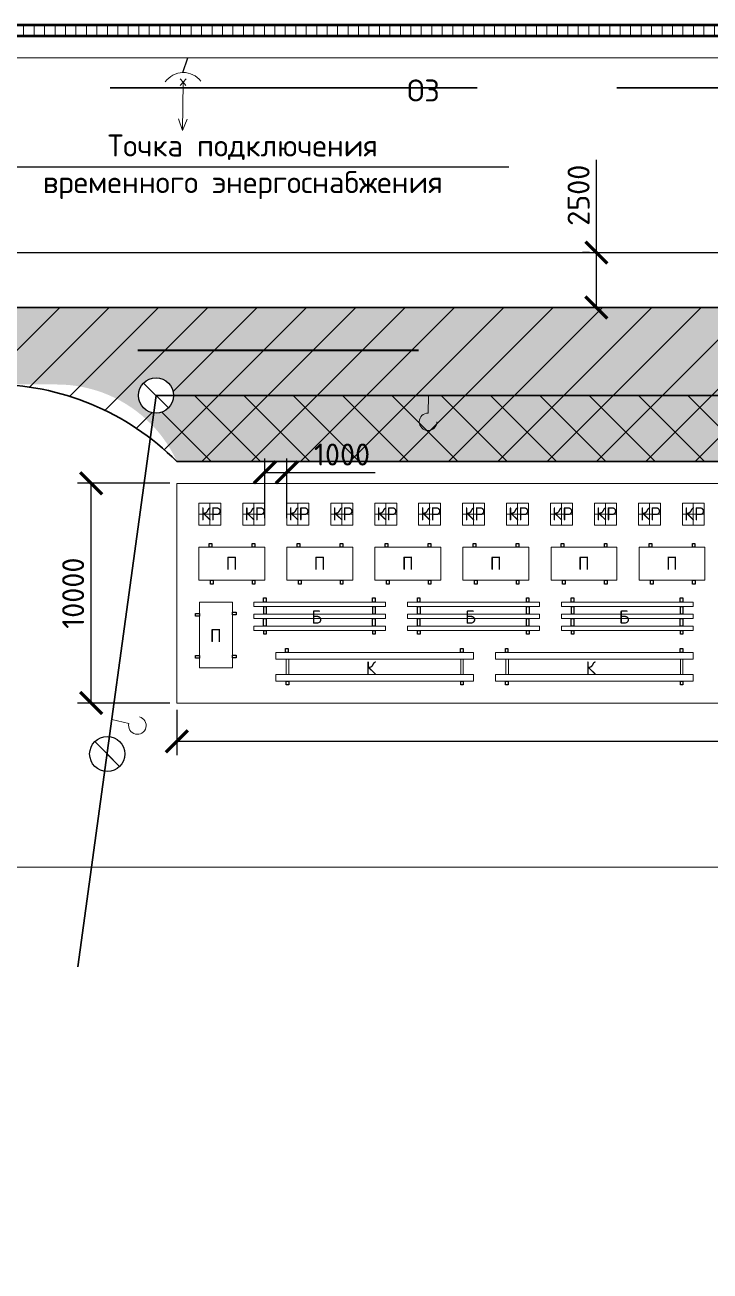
# Model space of a CAD drawing. Header units: millimetres. Extents: x -782 to 10910, y 3841 to 13237.
# Drawn here: x 5979.1 to 6041.4, y 7616 to 7729.4 of the extents above; entities that cross this region are included whole.
import ezdxf

# ---------------------------------------------------------------- set-up
doc = ezdxf.new("R2010")
doc.units = ezdxf.units.MM
doc.linetypes.add('DASHEDX2', pattern=[38.1, 25.4, -12.7])
doc.linetypes.add('штриховая2', pattern=[9.525, 6.35, -3.175])
doc.layers.add('!ОНенес!', color=6, linetype='Continuous', lineweight=40)
doc.layers.add('красный', color=1, linetype='Continuous', lineweight=30)
doc.layers.add('1', color=7, linetype='Continuous')
doc.styles.add('2.5', font='isocpeur.ttf', dxfattribs={"height": 2})
doc.styles.add('Isocpeur', font='isocpeur.ttf')
doc.dimstyles.new('М500 стройгенп', dxfattribs={"dimtxt": 2, "dimasz": 2, "dimexe": 1.25, "dimexo": 0.625, "dimtad": 1, "dimlfac": 500, "dimtxsty": '2.5', "dimblk": 'ARCHTICK', "dimcen": 2.5, "dimadec": 0, "dimazin": 0, "dimtfac": 1, "dimtmove": 0, "dimatfit": 3, "dimfxl": 1, "dimarcsym": 0})
pattern_1 = [(50, (6572.8187, 3022.8787), (4.5546167, -0.398477), [0.47625, -5.23875]), (355, (6572.8187, 3022.8787), (-0.8810855, 4.776421), [0.381, -4.1910146]), (100.45144, (6573.1982, 3022.8455), (3.673531, 4.377944), [0.40475, -4.452256]), (46.1842, (6572.8187, 3024.1487), (6.776976, -1.051058), [0.714375, -7.858125]), (96.63556, (6573.3834, 3024.061), (5.935103, 6.185653), [0.607126, -6.67839]), (351.18415, (6572.819, 3024.149), (5.935103, 6.185653), [0.571499, -6.286493]), (21, (6573.4537, 3023.831), (3.7903598, -2.55663), [0.47625, -5.23875]), (326, (6573.4537, 3023.831), (1.5450507, 4.604699), [0.381, -4.191]), (71.45144, (6573.7696, 3023.618), (5.3354105, 2.0480692), [0.40475, -4.4522484]), (37.5, (6572.8187, 3022.8787), (0.0772151, 2.11387597), [0, -4.1402, 0, -4.2545, 0, -4.206875]), (7.5, (6572.8187, 3022.8787), (1.6704916, 2.5045144), [0, -2.4257, 0, -4.04495, 0, -1.603375]), (327.5, (6571.4026, 3022.8787), (3.3897649, -0.1432186), [0, -1.5875, 0, -4.953, 0, -6.57225]), (317.5, (6570.7676, 3022.8787), (3.7032295, 0.6356623), [0, -2.06375, 0, -3.2893, 0, -4.66725])]

# ---------------------------------------------------------------- blocks, each defined once
blk = doc.blocks.new('_ArchTick')
at = {"color": 0, "linetype": 'ByBlock', "const_width": 0.15}
blk.add_lwpolyline([(-0.5, -0.5), (0.5, 0.5)], dxfattribs=at)
blk = doc.blocks.new('*D431')
at = {"color": 0, "lineweight": -2, "transparency": 16777216}
for p, q in [((6000.88, 7684.51), (6000.88, 7689.94)), ((6002.88, 7684.51), (6002.88, 7689.94)), ((6000.88, 7688.69), (6002.88, 7688.69)), ((6002.88, 7688.69), (6010.93, 7688.69))]:
    blk.add_line(p, q, dxfattribs=at)
at = {"layer": 'Defpoints', "color": 0, "lineweight": 30, "transparency": 16777216}
for p in [(6002.88, 7688.69), (6000.88, 7683.89), (6002.88, 7683.89)]:
    blk.add_point(p, dxfattribs=at)
at = {"color": 0, "lineweight": -2, "transparency": 16777216, "xscale": 2, "yscale": 2, "zscale": 2, "rotation": 180}
blk.add_blockref('_ArchTick', (6000.88, 7688.69), dxfattribs=at)
at = {"color": 0, "lineweight": -2, "transparency": 16777216, "xscale": 2, "yscale": 2, "zscale": 2}
blk.add_blockref('_ArchTick', (6002.88, 7688.69), dxfattribs=at)
at = {"color": 0, "lineweight": 20, "transparency": 16777216, "insert": (6007.91, 7690.31), "char_height": 2, "attachment_point": 5, "style": '2.5'}
blk.add_mtext('1000', dxfattribs=at)
blk = doc.blocks.new('*D435')
at = {"color": 0, "lineweight": -2, "transparency": 16777216}
for p, q in [((5992.25, 7687.69), (5983.82, 7687.69)), ((5985.07, 7667.69), (5985.07, 7687.69)), ((5992.25, 7667.69), (5983.82, 7667.69))]:
    blk.add_line(p, q, dxfattribs=at)
at = {"layer": 'Defpoints', "color": 0, "lineweight": 30, "transparency": 16777216}
for p in [(5985.07, 7687.69), (5992.87, 7687.69), (5992.87, 7667.69)]:
    blk.add_point(p, dxfattribs=at)
at = {"color": 0, "lineweight": -2, "transparency": 16777216, "xscale": 2, "yscale": 2, "zscale": 2}
for p, rotation in [((5985.07, 7687.69), 90), ((5985.07, 7667.69), 270)]:
    blk.add_blockref('_ArchTick', p, dxfattribs=dict(at, rotation=rotation))
at = {"color": 0, "lineweight": 20, "transparency": 16777216, "insert": (5983.44, 7677.69), "char_height": 2, "attachment_point": 5, "rotation": 90, "style": '2.5'}
blk.add_mtext('10000', dxfattribs=at)
blk = doc.blocks.new('*D436')
at = {"color": 0, "lineweight": -2, "transparency": 16777216}
for p, q in [((5992.87, 7667.06), (5992.87, 7662.96)), ((6174.87, 7667.06), (6174.87, 7662.96)), ((5992.87, 7664.21), (6174.87, 7664.21))]:
    blk.add_line(p, q, dxfattribs=at)
at = {"layer": 'Defpoints', "color": 0, "lineweight": 30, "transparency": 16777216}
for p in [(5992.87, 7667.69), (6174.87, 7667.69), (6174.87, 7664.21)]:
    blk.add_point(p, dxfattribs=at)
at = {"color": 0, "lineweight": -2, "transparency": 16777216, "xscale": 2, "yscale": 2, "zscale": 2, "rotation": 180}
blk.add_blockref('_ArchTick', (5992.87, 7664.21), dxfattribs=at)
at = {"color": 0, "lineweight": -2, "transparency": 16777216, "xscale": 2, "yscale": 2, "zscale": 2}
blk.add_blockref('_ArchTick', (6174.87, 7664.21), dxfattribs=at)
at = {"color": 0, "lineweight": 20, "transparency": 16777216, "insert": (6083.87, 7665.83), "char_height": 2, "attachment_point": 5, "style": '2.5'}
blk.add_mtext('91000', dxfattribs=at)
blk = doc.blocks.new('*D444')
at = {"color": 0, "lineweight": -2, "transparency": 16777216}
for p, q in [((6031.06, 7708.69), (6031.06, 7717.14)), ((6030.44, 7708.69), (6029.81, 7708.69)), ((6031.06, 7703.69), (6031.06, 7708.69)), ((6030.44, 7703.69), (6029.81, 7703.69))]:
    blk.add_line(p, q, dxfattribs=at)
at = {"layer": 'Defpoints', "color": 0, "lineweight": 30, "transparency": 16777216}
for p in [(6031.06, 7708.69), (6031.06, 7708.69), (6031.06, 7703.69)]:
    blk.add_point(p, dxfattribs=at)
at = {"color": 0, "lineweight": -2, "transparency": 16777216, "xscale": 2, "yscale": 2, "zscale": 2}
for p, rotation in [((6031.06, 7708.69), 90), ((6031.06, 7703.69), 270)]:
    blk.add_blockref('_ArchTick', p, dxfattribs=dict(at, rotation=rotation))
at = {"color": 0, "lineweight": 25, "transparency": 16777216, "insert": (6029.44, 7713.91), "char_height": 2, "attachment_point": 5, "rotation": 90, "style": '2.5'}
blk.add_mtext('2500', dxfattribs=at)

msp = doc.modelspace()

# ---------------------------------------------------------------- hatches: boundary and pattern name
at = {"layer": '!ОНенес!', "lineweight": 40}
h = msp.add_hatch(color=7, dxfattribs=at)
h.paths.add_polyline_path([(6009.145352, 7701.259917), (6009.145352, 7699.820036), (6014.874823, 7699.820036)])
h.paths.add_polyline_path([(6009.145352, 7699.820036), (6009.145352, 7698.380156), (6014.874823, 7699.820036)])
at = {"lineweight": 20}
h = msp.add_hatch(dxfattribs=at)
h.set_pattern_fill('ANSI31', color=256, scale=0.3, angle=45)
h.set_pattern_definition([(90, (3748.1777, 4396.6759), (-0.9525, 2e-16), [])])
h.paths.add_polyline_path([(6259.465221, 7729.414934), (6258.465221, 7729.414934), (5927.872584, 7729.414934), (5928.872584, 7728.414934), (6258.465221, 7728.414934)])
h.paths.add_polyline_path([(6258.465221, 7456.471981), (5928.872584, 7456.471981), (5927.872584, 7455.471981), (6259.465221, 7455.471981)])
at = {"lineweight": 25}
h = msp.add_hatch(dxfattribs=at)
h.set_pattern_fill('AR-CONC', color=256, scale=0.025)
h.set_pattern_definition(pattern_1)
edge = h.paths.add_edge_path()
edge.add_line((6219.815036, 7709.686093), (6203.815036, 7709.686093))
edge.add_arc((6193.422731, 7715.686093), 12, 322.94344259, 330, ccw=False)
edge.add_line((6202.999224, 7708.454856), (6204.593504, 7696.686093))
edge.add_line((6204.593504, 7696.686093), (6209.440895, 7696.686093))
edge.add_line((6209.440895, 7696.686093), (6256.465221, 7696.686093))
edge.add_line((6256.465221, 7696.686093), (6256.465221, 7703.686093))
edge.add_line((6256.465221, 7703.686093), (6253.460958, 7703.686093))
edge.add_line((6253.460958, 7703.686093), (6230.207341, 7703.686093))
edge.add_arc((6230.207341, 7715.686093), 12, 210, 270, ccw=False)
edge = h.paths.add_edge_path()
edge.add_arc((6193.422731, 7715.686093), 12, 270, 322.94344259, ccw=False)
edge.add_line((6193.422731, 7703.686093), (5964.075101, 7703.686093))
edge.add_line((5964.075101, 7703.686093), (5963.118141, 7696.686093))
edge.add_line((5963.118141, 7696.686093), (5981.963624, 7696.686093))
edge.add_arc((5981.963624, 7684.685706), 12.000386, 43.87205531, 90, ccw=False)
edge.add_line((5990.614573, 7693.002578), (5990.764715, 7694.10084))
edge.add_arc((5990.981432, 7695.686093), 1.599997, 180, 262.21542913, ccw=False)
edge.add_arc((5990.981432, 7695.686093), 1.599997, 0, 180, ccw=False)
edge.add_line((5992.58143, 7695.686093), (6175.163738, 7695.686093))
edge.add_arc((6176.763735, 7695.686093), 1.599997, 0, 180, ccw=False)
edge.add_arc((6176.763735, 7695.686093), 1.599997, -83.51900907, 0, ccw=False)
edge.add_line((6176.944332, 7694.09632), (6177.262301, 7691.749118))
edge.add_arc((6187.029212, 7686.280181), 11.19383, 68.24656364, 150.75355209, ccw=False)
edge.add_line((6191.177792, 7696.676868), (6204.593504, 7696.686093))
edge.add_line((6204.593504, 7696.686093), (6202.999224, 7708.454856))
edge = h.paths.add_edge_path(flags=16)
edge.add_arc((5969.282027, 7697.813651), 0.16, 0, 360)
h.paths.add_polyline_path([(6104.747378, 7695.088492), (6104.747378, 7701.688492), (6099.947378, 7701.688492), (6099.947378, 7695.088492)], flags=17)
h = msp.add_hatch(dxfattribs=at)
h.set_pattern_fill('ANSI31', color=256)
h.set_pattern_definition([(45, (6572.8187, 3022.8787), (-2.245064, 2.245064), [])])
h.paths.add_polyline_path([(6204.627026, 7486.686093), (6199.090341, 7486.686093), (6199.090341, 7479.686093), (6203.670066, 7479.686093)])
h.paths.add_polyline_path([(6176.979931, 7489.271416), (6177.293382, 7491.569897, -0.0335310045), (6174.872584, 7493.686093), (5992.872584, 7493.686093, -0.033546474), (5990.450606, 7491.568997), (5990.764715, 7489.271345, -0.4545915319), (5992.58143, 7487.686093), (6175.163738, 7487.686093, -0.4544922049)])
h.paths.add_polyline_path([(6203.07002, 7707.932252), (6201.990544, 7708.039551, -0.0973202351), (6193.819793, 7703.692663), (5964.075106, 7703.686127), (5962.97992, 7695.675029, -0.0717378836), (5969.756528, 7696.685812), (5975.902021, 7696.71553, -0.1642697528), (5990.450606, 7691.803188), (5990.764715, 7694.10084, -0.3749564439), (5989.381435, 7695.686093, -1), (5992.58143, 7695.686093), (6175.163738, 7695.686093, -1), (6178.363732, 7695.686093, -0.3814580014), (6176.944332, 7694.09632), (6177.262301, 7691.749118, -0.1647039981), (6191.843146, 7696.686093), (6204.593504, 7696.686093)])
h.paths.add_polyline_path([(5969.122028, 7697.813651, -1), (5969.442027, 7697.813651, -1)], flags=16)
h.paths.add_polyline_path([(6176.944332, 7694.09632, -0.4477457859), (6175.163738, 7695.686093), (5992.58143, 7695.686093, -0.4545915319), (5990.764715, 7694.10084), (5990.450606, 7691.803188, -0.033546474), (5992.872584, 7689.686093), (6174.902504, 7689.686523, -0.0326823464), (6177.262301, 7691.749118)])
h.paths.add_polyline_path([(6104.747378, 7695.088492), (6104.747378, 7701.688492), (6099.947378, 7701.688492), (6099.947378, 7695.088492)], flags=24)
h.paths.add_polyline_path([(6104.747378, 7687.739991), (6104.747378, 7694.339991), (6099.947378, 7694.339991), (6099.947378, 7687.739991)], flags=9)
h.paths.add_polyline_path([(6004.809738, 7688.011093), (6011.009738, 7688.011093), (6011.009738, 7692.811093), (6004.809738, 7692.811093)], flags=9)
at = {"lineweight": 20}
h = msp.add_hatch(dxfattribs=at)
h.set_pattern_fill('AR-CONC', color=256, scale=0.025)
h.set_pattern_definition(pattern_1)
h.paths.add_polyline_path([(6256.465221, 7486.686093), (6204.627026, 7486.686093), (6203.670066, 7479.686093), (6256.465221, 7479.686093)])
edge = h.paths.add_edge_path()
edge.add_line((6204.627026, 7486.686093), (6185.781544, 7486.686093))
edge.add_arc((6185.781544, 7498.686479), 12.000386, 223.86662461, 270, ccw=False)
edge.add_line((6177.129806, 7490.370427), (6176.979931, 7489.271416))
edge.add_arc((6176.763735, 7487.686093), 1.599997, 0, 82.23429528, ccw=False)
edge.add_arc((6176.763735, 7487.686093), 1.599997, -180, 0, ccw=False)
edge.add_line((6175.163738, 7487.686093), (5992.58143, 7487.686093))
edge.add_arc((5990.981432, 7487.686093), 1.599997, -180, 0, ccw=False)
edge.add_arc((5990.981432, 7487.686093), 1.599997, 97.78457087, 180, ccw=False)
edge.add_line((5990.764715, 7489.271345), (5990.614573, 7490.369607))
edge.add_arc((5981.963624, 7498.686479), 12.000386, 270, 316.12794469, ccw=False)
edge.add_line((5981.963624, 7486.686093), (5963.118141, 7486.686093))
edge.add_line((5963.118141, 7486.686093), (5964.075101, 7479.686093))
edge.add_line((5964.075101, 7479.686093), (6203.670066, 7479.686093))
edge.add_line((6203.670066, 7479.686093), (6204.627026, 7486.686093))
edge = h.paths.add_edge_path()
edge.add_arc((6185.781544, 7498.686479), 12.000386, 204.62550124, 223.86662461, ccw=False)
edge.add_line((6174.872584, 7493.686093), (6082.124834, 7493.686093))
edge.add_arc((6080.990942, 7494.078881), 1.199998, 199.10645728, 340.89354272, ccw=False)
edge.add_line((6079.857049, 7493.686093), (5992.872584, 7493.686093))
edge.add_arc((5981.963624, 7498.686479), 12.000386, 316.12794469, 335.37449876, ccw=False)
edge.add_line((5990.614573, 7490.369607), (5990.764715, 7489.271345))
edge.add_arc((5990.981432, 7487.686093), 1.599997, 0, 97.78457087, ccw=False)
edge.add_line((5992.58143, 7487.686093), (6175.163738, 7487.686093))
edge.add_arc((6176.763735, 7487.686093), 1.599997, 82.23429528, 180, ccw=False)
edge.add_line((6176.979931, 7489.271416), (6177.129806, 7490.370427))
edge = h.paths.add_edge_path()
edge.add_line((6203.645234, 7703.686093), (5964.075101, 7703.686093))
edge.add_line((5964.075101, 7703.686093), (5963.118141, 7696.686093))
edge.add_line((5963.118141, 7696.686093), (5981.963624, 7696.686093))
edge.add_arc((5981.963624, 7684.685706), 12.000386, 43.87205531, 90, ccw=False)
edge.add_line((5990.614573, 7693.002578), (5990.764715, 7694.10084))
edge.add_arc((5990.981432, 7695.686093), 1.599997, 180, 262.21542913, ccw=False)
edge.add_arc((5990.981432, 7695.686093), 1.599997, 0, 180, ccw=False)
edge.add_line((5992.58143, 7695.686093), (6175.163738, 7695.686093))
edge.add_arc((6176.763735, 7695.686093), 1.599997, 0, 180, ccw=False)
edge.add_arc((6176.763735, 7695.686093), 1.599997, -83.51900907, 0, ccw=False)
edge.add_line((6176.944332, 7694.09632), (6177.262301, 7691.749118))
edge.add_arc((6236.704062, 7598.995311), 110.1662, 117.53133097, 122.65399107, ccw=False)
edge.add_line((6185.781544, 7696.686093), (6204.593504, 7696.686093))
edge.add_line((6204.593504, 7696.686093), (6203.645234, 7703.686093))
edge = h.paths.add_edge_path()
edge.add_line((5964.075101, 7703.686093), (5954.824206, 7703.686093))
edge.add_line((5954.824206, 7703.686093), (5954.82832, 7696.293524))
edge.add_arc((5957.872584, 7684.686093), 12, 90, 104.69589657, ccw=False)
edge.add_line((5957.872584, 7696.686093), (5963.118141, 7696.686093))
edge.add_line((5963.118141, 7696.686093), (5964.075101, 7703.686093))
edge = h.paths.add_edge_path()
edge.add_line((6177.262301, 7691.749118), (6176.944332, 7694.09632))
edge.add_arc((6176.763735, 7695.686093), 1.599997, 180, 276.48099093, ccw=False)
edge.add_line((6175.163738, 7695.686093), (5992.58143, 7695.686093))
edge.add_arc((5990.981432, 7695.686093), 1.599997, -97.78457087, 0, ccw=False)
edge.add_line((5990.764715, 7694.10084), (5990.614573, 7693.002578))
edge.add_arc((5981.963624, 7684.685706), 12.000386, 24.62550124, 43.87205531, ccw=False)
edge.add_line((5992.872584, 7689.686093), (6077.482453, 7689.686093))
edge.add_arc((6078.06843, 7688.638894), 1.199998, 60.7700888, 119.2299112, ccw=False)
edge.add_line((6078.654408, 7689.686093), (6174.872584, 7689.686093))
edge.add_arc((6177.012851, 7689.622486), 2.141212, 83.30987815, 178.29773268, ccw=False)
h.paths.add_polyline_path([(6078.821124, 7688.970857), (6082.061119, 7688.970857), (6082.061119, 7689.686093), (6078.821124, 7689.686093)])
h.paths.add_polyline_path([(6204.593504, 7696.686093), (6256.465221, 7696.686093), (6256.465221, 7703.686093), (6203.645234, 7703.686093)])
edge = h.paths.add_edge_path()
edge.add_arc((5962.872584, 7679.686093), 24, 109.59180627, 180)
edge.add_line((5938.872584, 7679.686093), (5938.872584, 7503.686093))
edge.add_arc((5962.872584, 7503.686093), 24, 180, 270)
edge.add_line((5962.872584, 7479.686093), (5964.075101, 7479.686093))
edge.add_line((5964.075101, 7479.686093), (5963.118141, 7486.686093))
edge.add_line((5963.118141, 7486.686093), (5957.872584, 7486.686093))
edge.add_arc((5934.902021, 7475.71553), 25.455844, 25.52877937, 64.47122063)
edge.add_line((5945.872584, 7498.686093), (5945.872584, 7684.686093))
edge.add_arc((5957.872584, 7684.686093), 12, 104.69589657, 180, ccw=False)
edge.add_line((5954.82832, 7696.293524), (5954.824979, 7702.296622))
at = {"lineweight": 25}
h = msp.add_hatch(dxfattribs=at)
h.set_pattern_fill('AR-CONC', color=256, scale=0.025)
h.set_pattern_definition(pattern_1)
h.paths.add_polyline_path([(5989.381435, 7487.686093, -0.3749564439), (5990.764715, 7489.271345), (5990.614573, 7490.369607, -0.2040337377), (5981.963624, 7486.686093), (5969.872584, 7486.686093, -0.0729531305), (5962.97992, 7487.697156), (5964.075101, 7479.686093), (6197.590341, 7479.686093), (6197.590341, 7486.686093), (6185.781544, 7486.686093, -0.077886135), (6182.110246, 7487.261469), (6178.35871, 7487.559419, -0.9611377805), (6175.163738, 7487.686093), (5992.58143, 7487.686093, -1)])
h.paths.add_polyline_path([(5939.303974, 7571.752242), (5945.903974, 7571.752242), (5945.903974, 7576.552242), (5939.303974, 7576.552242)], flags=24)
h.paths.add_polyline_path([(5940.797584, 7502.584802), (5947.397584, 7502.584802), (5947.397584, 7507.384802), (5940.797584, 7507.384802)], flags=24)
h.paths.add_polyline_path([(5938.685622, 7623.722621), (5942.375616, 7623.722621), (5942.375616, 7628.042614), (5938.685622, 7628.042614)], flags=9)
h.paths.add_polyline_path([(6104.747378, 7480.783693), (6104.747378, 7487.383693), (6099.947378, 7487.383693), (6099.947378, 7480.783693)], flags=24)
edge = h.paths.add_edge_path()
edge.add_arc((5962.872584, 7679.686093), 24, 109.59160183, 180)
edge.add_line((5938.872584, 7679.686093), (5938.872584, 7503.686093))
edge.add_arc((5962.872584, 7503.686093), 24, 180, 270)
edge.add_line((5962.872584, 7479.686093), (5964.075101, 7479.686093))
edge.add_line((5964.075101, 7479.686093), (5963.118141, 7486.686093))
edge.add_line((5963.118141, 7486.686093), (5962.97992, 7487.697156))
edge.add_arc((5969.872584, 7510.686093), 24, 180, 253.30994122, ccw=False)
edge.add_line((5945.872584, 7510.686093), (5945.872584, 7684.686093))
edge.add_arc((5957.872584, 7684.686093), 12, 104.69537151, 180, ccw=False)
edge.add_line((5954.828426, 7696.293552), (5954.82506, 7702.296651))
at = {"lineweight": 20}
h = msp.add_hatch(dxfattribs=at)
h.set_pattern_fill('ANSI31', color=256, angle=90)
h.set_pattern_definition([(135, (3748.1777, 4396.676), (-2.245064, -2.245064), [])])
h.paths.add_polyline_path([(5992.872584, 7493.686093, -0.0841769125), (5990.614573, 7490.369607), (5990.764715, 7489.271345, -0.4545915319), (5992.58143, 7487.686093), (6175.163738, 7487.686093, -0.4544922049), (6176.979931, 7489.271416), (6177.129806, 7490.370427, -0.0841530487), (6174.872584, 7493.686093), (6082.124834, 7493.686093, -0.7118923099), (6079.857049, 7493.686093)])
h.paths.add_polyline_path([(5992.58143, 7695.686093, -0.4545915319), (5990.764715, 7694.10084), (5990.614573, 7693.002578, -0.0841769125), (5992.872584, 7689.686093), (6077.482453, 7689.686093, -0.2607592433), (6078.654408, 7689.686093), (6174.872584, 7689.686093, -0.0831645539), (6177.09722, 7692.967723), (6176.944332, 7694.09632, -0.4477457859), (6175.163738, 7695.686093)])
h.paths.add_polyline_path([(6078.823507, 7689.031246), (6084.223507, 7689.031246), (6084.223507, 7693.831246), (6078.823507, 7693.831246)], flags=9)
h.paths.add_polyline_path([(6212.528158, 7688.38516), (6217.528158, 7688.38516), (6217.528158, 7693.18516), (6212.528158, 7693.18516)], flags=9)

# ---------------------------------------------------------------- linework, layer by layer
at = {"layer": '!ОНенес!', "color": 7, "lineweight": 40}
msp.add_line((5989.324453, 7699.820036), (6014.874823, 7699.820036), dxfattribs=at)
at = {"lineweight": 50}
msp.add_line((5927.872584, 7729.414934), (6258.465221, 7729.414934), dxfattribs=at)
at = {"color": 240, "lineweight": 20, "true_color": 0xed1f24}
for p, q in [((5930.872584, 7726.414934), (5993.872584, 7726.414934)), ((6085.187949, 7726.414888), (5930.872584, 7726.414888)), ((5954.932774, 7652.755829), (6157.215392, 7652.755829))]:
    msp.add_line(p, q, dxfattribs=at)
at = {"color": 1, "lineweight": 25}
msp.add_line((5993.429642, 7725.080183), (5993.872584, 7726.414888), dxfattribs=at)
at = {"linetype": 'штриховая2', "lineweight": 30, "ltscale": 4}
for p, q in [((5986.809274, 7723.686093), (5994.809274, 7723.686093)), ((5994.809274, 7723.686093), (6186.416483, 7723.645636))]:
    msp.add_line(p, q, dxfattribs=at)
at = {"color": 7, "lineweight": 25}
msp.add_line((5976.969331, 7716.499783), (6023.082579, 7716.499783), dxfattribs=at)
at = {"color": 5, "lineweight": 25}
msp.add_line((5933.872584, 7708.686093), (6052.676915, 7708.686093), dxfattribs=at)
at = {"lineweight": 30}
for p, q in [((5962.872584, 7703.686093), (6193.819793, 7703.692663)), ((5983.872584, 7643.686093), (5990.981432, 7695.686093)), ((5990.981432, 7695.686093), (6176.763735, 7695.686093)), ((6174.902504, 7689.686523), (5992.872584, 7689.686093))]:
    msp.add_line(p, q, dxfattribs=at)
at = {"lineweight": 25}
for p, q in [((5992.112801, 7694.554724), (5989.850063, 7696.817461)), ((5990.981432, 7695.686093), (5992.112801, 7694.554724)), ((5987.671817, 7661.926934), (5985.409079, 7664.189672)), ((5986.540448, 7663.058303), (5987.671817, 7661.926934))]:
    msp.add_line(p, q, dxfattribs=at)
at = {"lineweight": 13}
for p, q in [((6015.779827, 7695.686093), (6015.756792, 7694.086261)), ((5994.884744, 7685.886089), (5994.884744, 7683.886093)), ((5996.884741, 7685.886089), (5994.884744, 7685.886089)), ((5996.884741, 7684.886091), (5994.884744, 7684.886091)), ((5995.884743, 7683.886093), (5995.884743, 7685.886089)), ((5996.884741, 7683.886093), (5996.884741, 7685.886089)), ((5998.884741, 7685.886089), (5998.884741, 7683.886093)), ((6000.884738, 7685.886089), (5998.884741, 7685.886089)), ((6000.884738, 7684.886091), (5998.884741, 7684.886091)), ((5999.884739, 7683.886093), (5999.884739, 7685.886089)), ((6000.884738, 7683.886093), (6000.884738, 7685.886089)), ((6002.884738, 7685.886089), (6002.884738, 7683.886093)), ((6004.884734, 7685.886089), (6002.884738, 7685.886089)), ((6004.884734, 7684.886091), (6002.884738, 7684.886091)), ((6003.884736, 7683.886093), (6003.884736, 7685.886089)), ((6004.884734, 7683.886093), (6004.884734, 7685.886089)), ((6006.884734, 7685.886089), (6006.884734, 7683.886093)), ((6008.884731, 7685.886089), (6006.884734, 7685.886089)), ((6008.884731, 7684.886091), (6006.884734, 7684.886091)), ((6007.884733, 7683.886093), (6007.884733, 7685.886089)), ((6008.884731, 7683.886093), (6008.884731, 7685.886089)), ((6010.884731, 7685.886089), (6010.884731, 7683.886093)), ((6012.884728, 7685.886089), (6010.884731, 7685.886089)), ((6012.884728, 7684.886091), (6010.884731, 7684.886091)), ((6011.884729, 7683.886093), (6011.884729, 7685.886089)), ((6012.884728, 7683.886093), (6012.884728, 7685.886089)), ((6014.884728, 7685.886089), (6014.884728, 7683.886093)), ((6016.884724, 7685.886089), (6014.884728, 7685.886089)), ((6016.884724, 7684.886091), (6014.884728, 7684.886091)), ((6015.884726, 7683.886093), (6015.884726, 7685.886089)), ((6016.884724, 7683.886093), (6016.884724, 7685.886089)), ((6018.884724, 7685.886089), (6018.884724, 7683.886093)), ((6020.884721, 7685.886089), (6018.884724, 7685.886089)), ((6020.884721, 7684.886091), (6018.884724, 7684.886091)), ((6019.884723, 7683.886093), (6019.884723, 7685.886089)), ((6020.884721, 7683.886093), (6020.884721, 7685.886089)), ((6022.884721, 7685.886089), (6022.884721, 7683.886093)), ((6024.884718, 7685.886089), (6022.884721, 7685.886089)), ((6024.884718, 7684.886091), (6022.884721, 7684.886091)), ((6023.884719, 7683.886093), (6023.884719, 7685.886089)), ((6024.884718, 7683.886093), (6024.884718, 7685.886089)), ((6026.884718, 7685.886089), (6026.884718, 7683.886093)), ((6028.884714, 7685.886089), (6026.884718, 7685.886089)), ((6028.884714, 7684.886091), (6026.884718, 7684.886091)), ((6027.884716, 7683.886093), (6027.884716, 7685.886089)), ((6028.884714, 7683.886093), (6028.884714, 7685.886089)), ((6030.884714, 7685.886089), (6030.884714, 7683.886093)), ((6032.884711, 7685.886089), (6030.884714, 7685.886089)), ((6032.884711, 7684.886091), (6030.884714, 7684.886091)), ((6031.884713, 7683.886093), (6031.884713, 7685.886089)), ((6032.884711, 7683.886093), (6032.884711, 7685.886089)), ((6034.884711, 7685.886089), (6034.884711, 7683.886093)), ((6036.884708, 7685.886089), (6034.884711, 7685.886089)), ((6036.884708, 7684.886091), (6034.884711, 7684.886091)), ((6035.884709, 7683.886093), (6035.884709, 7685.886089)), ((6036.884708, 7683.886093), (6036.884708, 7685.886089)), ((6038.884708, 7685.886089), (6038.884708, 7683.886093)), ((6040.884704, 7685.886089), (6038.884708, 7685.886089)), ((6040.884704, 7684.886091), (6038.884708, 7684.886091)), ((6039.884706, 7683.886093), (6039.884706, 7685.886089)), ((6040.884704, 7683.886093), (6040.884704, 7685.886089)), ((5994.884744, 7683.886093), (5996.884741, 7683.886093)), ((5998.884741, 7683.886093), (6000.884738, 7683.886093)), ((6002.884738, 7683.886093), (6004.884734, 7683.886093)), ((6006.884734, 7683.886093), (6008.884731, 7683.886093)), ((6010.884731, 7683.886093), (6012.884728, 7683.886093)), ((6014.884728, 7683.886093), (6016.884724, 7683.886093)), ((6018.884724, 7683.886093), (6020.884721, 7683.886093)), ((6022.884721, 7683.886093), (6024.884718, 7683.886093)), ((6026.884718, 7683.886093), (6028.884714, 7683.886093)), ((6030.884714, 7683.886093), (6032.884711, 7683.886093)), ((6034.884711, 7683.886093), (6036.884708, 7683.886093)), ((6038.884708, 7683.886093), (6040.884704, 7683.886093)), ((5986.950188, 7666.19824), (5988.506993, 7665.82898))]:
    msp.add_line(p, q, dxfattribs=at)
at = {"lineweight": 20}
for p, q in [((5992.872584, 7687.686093), (5992.872584, 7677.686093)), ((6174.872584, 7687.686093), (5992.872584, 7687.686093)), ((5992.872584, 7687.686093), (5992.872584, 7677.686093)), ((6174.872584, 7687.686093), (5992.872584, 7687.686093)), ((6000.884744, 7681.886093), (5994.884744, 7681.886093)), ((5994.884744, 7681.886093), (5994.884744, 7678.886093)), ((6000.884744, 7678.886093), (6000.884744, 7681.886093)), ((6008.896905, 7681.886093), (6002.896905, 7681.886093)), ((6002.896905, 7681.886093), (6002.896905, 7678.886093)), ((6008.896905, 7678.886093), (6008.896905, 7681.886093)), ((6016.909065, 7681.886093), (6010.909065, 7681.886093)), ((6010.909065, 7681.886093), (6010.909065, 7678.886093)), ((6016.909065, 7678.886093), (6016.909065, 7681.886093)), ((6024.921226, 7681.886093), (6018.921226, 7681.886093)), ((6018.921226, 7681.886093), (6018.921226, 7678.886093)), ((6024.921226, 7678.886093), (6024.921226, 7681.886093)), ((6032.933387, 7681.886093), (6026.933387, 7681.886093)), ((6026.933387, 7681.886093), (6026.933387, 7678.886093)), ((6032.933387, 7678.886093), (6032.933387, 7681.886093)), ((6040.945547, 7681.886093), (6034.945547, 7681.886093)), ((6034.945547, 7681.886093), (6034.945547, 7678.886093)), ((6040.945547, 7678.886093), (6040.945547, 7681.886093)), ((5994.884744, 7678.886093), (6000.884744, 7678.886093)), ((6002.896905, 7678.886093), (6008.896905, 7678.886093)), ((6010.909065, 7678.886093), (6016.909065, 7678.886093)), ((6018.921226, 7678.886093), (6024.921226, 7678.886093)), ((6026.933387, 7678.886093), (6032.933387, 7678.886093)), ((6034.945547, 7678.886093), (6040.945547, 7678.886093)), ((5992.872584, 7677.686093), (5992.872584, 7667.686093)), ((5992.872584, 7677.686093), (5992.872584, 7667.686093)), ((5997.933022, 7676.886093), (5994.933022, 7676.886093)), ((5994.933022, 7676.886093), (5994.933022, 7670.886093)), ((5997.933022, 7670.886093), (5997.933022, 7676.886093)), ((5999.872584, 7676.886093), (6011.872584, 7676.886093)), ((5999.872584, 7676.471733), (5999.872584, 7676.886093)), ((5999.872584, 7676.886093), (5999.872584, 7676.486093)), ((6011.872584, 7676.886093), (6011.872584, 7676.486093)), ((6013.872584, 7676.886093), (6025.872584, 7676.886093)), ((6013.872584, 7676.471733), (6013.872584, 7676.886093)), ((6013.872584, 7676.886093), (6013.872584, 7676.486093)), ((6025.872584, 7676.886093), (6025.872584, 7676.486093)), ((6027.872584, 7676.886093), (6039.872584, 7676.886093)), ((6027.872584, 7676.471733), (6027.872584, 7676.886093)), ((6027.872584, 7676.886093), (6027.872584, 7676.486093)), ((6039.872584, 7676.886093), (6039.872584, 7676.486093)), ((5999.872584, 7676.486093), (6011.872584, 7676.486093)), ((5999.872584, 7675.386093), (5999.872584, 7675.786093)), ((6011.872584, 7675.786093), (5999.872584, 7675.786093)), ((6011.872584, 7675.786093), (6011.872584, 7675.386093)), ((6011.872584, 7675.386093), (6011.872584, 7675.786093)), ((6013.872584, 7676.486093), (6025.872584, 7676.486093)), ((6013.872584, 7675.386093), (6013.872584, 7675.786093)), ((6025.872584, 7675.786093), (6013.872584, 7675.786093)), ((6025.872584, 7675.786093), (6025.872584, 7675.386093)), ((6025.872584, 7675.386093), (6025.872584, 7675.786093)), ((6027.872584, 7676.486093), (6039.872584, 7676.486093)), ((6027.872584, 7675.386093), (6027.872584, 7675.786093)), ((6039.872584, 7675.786093), (6027.872584, 7675.786093)), ((6039.872584, 7675.786093), (6039.872584, 7675.386093)), ((6039.872584, 7675.386093), (6039.872584, 7675.786093)), ((6011.872584, 7675.386093), (5999.872584, 7675.386093)), ((5999.872584, 7674.286093), (5999.872584, 7674.686093)), ((6011.872584, 7674.686093), (5999.872584, 7674.686093)), ((6011.872584, 7674.686093), (6011.872584, 7674.286093)), ((6011.872584, 7674.286093), (6011.872584, 7674.686093)), ((6025.872584, 7675.386093), (6013.872584, 7675.386093)), ((6013.872584, 7674.286093), (6013.872584, 7674.686093)), ((6025.872584, 7674.686093), (6013.872584, 7674.686093)), ((6025.872584, 7674.686093), (6025.872584, 7674.286093)), ((6025.872584, 7674.286093), (6025.872584, 7674.686093)), ((6039.872584, 7675.386093), (6027.872584, 7675.386093)), ((6027.872584, 7674.286093), (6027.872584, 7674.686093)), ((6039.872584, 7674.686093), (6027.872584, 7674.686093)), ((6039.872584, 7674.686093), (6039.872584, 7674.286093)), ((6039.872584, 7674.286093), (6039.872584, 7674.686093)), ((6011.872584, 7674.286093), (5999.872584, 7674.286093)), ((6025.872584, 7674.286093), (6013.872584, 7674.286093)), ((6039.872584, 7674.286093), (6027.872584, 7674.286093)), ((6001.872584, 7672.286093), (6019.872584, 7672.286093)), ((6001.872584, 7671.686093), (6001.872584, 7672.286093)), ((6019.872584, 7671.686093), (6001.872584, 7671.686093)), ((6002.831424, 7671.686093), (6002.831424, 7670.286093)), ((6003.059261, 7671.686093), (6003.059261, 7670.286093)), ((6018.710885, 7671.686093), (6018.710885, 7670.286093)), ((6018.938723, 7671.686093), (6018.938723, 7670.286093)), ((6019.872584, 7672.286093), (6019.872584, 7671.686093)), ((6021.872584, 7672.286093), (6039.872584, 7672.286093)), ((6021.872584, 7671.686093), (6021.872584, 7672.286093)), ((6039.872584, 7671.686093), (6021.872584, 7671.686093)), ((6022.831424, 7671.686093), (6022.831424, 7670.286093)), ((6023.059261, 7671.686093), (6023.059261, 7670.286093)), ((6038.710885, 7671.686093), (6038.710885, 7670.286093)), ((6038.938723, 7671.686093), (6038.938723, 7670.286093)), ((6039.872584, 7672.286093), (6039.872584, 7671.686093)), ((5994.933022, 7670.886093), (5997.933022, 7670.886093)), ((6001.872584, 7670.286093), (6019.872584, 7670.286093)), ((6001.872584, 7669.686093), (6001.872584, 7670.286093)), ((6019.872584, 7670.286093), (6019.872584, 7669.686093)), ((6021.872584, 7670.286093), (6039.872584, 7670.286093)), ((6021.872584, 7669.686093), (6021.872584, 7670.286093)), ((6039.872584, 7670.286093), (6039.872584, 7669.686093)), ((6019.872584, 7669.686093), (6001.872584, 7669.686093)), ((6039.872584, 7669.686093), (6021.872584, 7669.686093)), ((5992.872584, 7667.686093), (6174.872584, 7667.686093)), ((5992.872584, 7667.686093), (6174.872584, 7667.686093))]:
    msp.add_line(p, q, dxfattribs=at)
at = {"lineweight": 50}
msp.add_lwpolyline([(6258.465221, 7479.686093), (6258.465221, 7456.471981), (5928.872584, 7456.471981), (5928.872584, 7728.414934), (6258.465221, 7728.414934), (6258.465221, 7703.686093)], dxfattribs=at)
at = {"linetype": 'Continuous'}
for points in [[(5995.818605, 7682.219102), (5996.046443, 7682.219102), (5996.046443, 7681.886093), (5995.818605, 7681.886093)], [(5999.736572, 7682.219102), (5999.964409, 7682.219102), (5999.964409, 7681.886093), (5999.736572, 7681.886093)], [(6003.830766, 7682.219102), (6004.058603, 7682.219102), (6004.058603, 7681.886093), (6003.830766, 7681.886093)], [(6007.748732, 7682.219102), (6007.97657, 7682.219102), (6007.97657, 7681.886093), (6007.748732, 7681.886093)], [(6011.842926, 7682.219102), (6012.070764, 7682.219102), (6012.070764, 7681.886093), (6011.842926, 7681.886093)], [(6015.760893, 7682.219102), (6015.988731, 7682.219102), (6015.988731, 7681.886093), (6015.760893, 7681.886093)], [(6019.855087, 7682.219102), (6020.082924, 7682.219102), (6020.082924, 7681.886093), (6019.855087, 7681.886093)], [(6023.773054, 7682.219102), (6024.000891, 7682.219102), (6024.000891, 7681.886093), (6023.773054, 7681.886093)], [(6027.867248, 7682.219102), (6028.095085, 7682.219102), (6028.095085, 7681.886093), (6027.867248, 7681.886093)], [(6031.785214, 7682.219102), (6032.013052, 7682.219102), (6032.013052, 7681.886093), (6031.785214, 7681.886093)], [(6035.879408, 7682.219102), (6036.107246, 7682.219102), (6036.107246, 7681.886093), (6035.879408, 7681.886093)], [(6039.797375, 7682.219102), (6040.025212, 7682.219102), (6040.025212, 7681.886093), (6039.797375, 7681.886093)], [(5995.940189, 7678.886093), (5996.168026, 7678.886093), (5996.168026, 7678.516611), (5995.940189, 7678.516611)], [(5999.75283, 7678.886093), (5999.980667, 7678.886093), (5999.980667, 7678.516611), (5999.75283, 7678.516611)], [(6003.95235, 7678.886093), (6004.180187, 7678.886093), (6004.180187, 7678.516611), (6003.95235, 7678.516611)], [(6007.76499, 7678.886093), (6007.992828, 7678.886093), (6007.992828, 7678.516611), (6007.76499, 7678.516611)], [(6011.96451, 7678.886093), (6012.192348, 7678.886093), (6012.192348, 7678.516611), (6011.96451, 7678.516611)], [(6015.777151, 7678.886093), (6016.004988, 7678.886093), (6016.004988, 7678.516611), (6015.777151, 7678.516611)], [(6019.976671, 7678.886093), (6020.204508, 7678.886093), (6020.204508, 7678.516611), (6019.976671, 7678.516611)], [(6023.789311, 7678.886093), (6024.017149, 7678.886093), (6024.017149, 7678.516611), (6023.789311, 7678.516611)], [(6027.988831, 7678.886093), (6028.216669, 7678.886093), (6028.216669, 7678.516611), (6027.988831, 7678.516611)], [(6031.801472, 7678.886093), (6032.029309, 7678.886093), (6032.029309, 7678.516611), (6031.801472, 7678.516611)], [(6036.000992, 7678.886093), (6036.228829, 7678.886093), (6036.228829, 7678.516611), (6036.000992, 7678.516611)], [(6039.813633, 7678.886093), (6040.04147, 7678.886093), (6040.04147, 7678.516611), (6039.813633, 7678.516611)], [(6001.004498, 7676.886093), (6000.776661, 7676.886093), (6000.776661, 7677.255574), (6001.004498, 7677.255574)], [(6010.922465, 7676.886093), (6010.694628, 7676.886093), (6010.694628, 7677.255574), (6010.922465, 7677.255574)], [(6015.004498, 7676.886093), (6014.776661, 7676.886093), (6014.776661, 7677.255574), (6015.004498, 7677.255574)], [(6024.922465, 7676.886093), (6024.694628, 7676.886093), (6024.694628, 7677.255574), (6024.922465, 7677.255574)], [(6029.004498, 7676.886093), (6028.776661, 7676.886093), (6028.776661, 7677.255574), (6029.004498, 7677.255574)], [(6038.922465, 7676.886093), (6038.694628, 7676.886093), (6038.694628, 7677.255574), (6038.922465, 7677.255574)], [(5994.933022, 7675.830648), (5994.933022, 7675.60281), (5994.563541, 7675.60281), (5994.563541, 7675.830648)], [(5998.266032, 7675.952232), (5998.266032, 7675.724394), (5997.933022, 7675.724394), (5997.933022, 7675.952232)], [(6001.020756, 7675.786093), (6000.792919, 7675.786093), (6000.792919, 7676.486093), (6001.020756, 7676.486093)], [(6010.938723, 7675.786093), (6010.710885, 7675.786093), (6010.710885, 7676.486093), (6010.938723, 7676.486093)], [(6015.020756, 7675.786093), (6014.792919, 7675.786093), (6014.792919, 7676.486093), (6015.020756, 7676.486093)], [(6024.938723, 7675.786093), (6024.710885, 7675.786093), (6024.710885, 7676.486093), (6024.938723, 7676.486093)], [(6029.020756, 7675.786093), (6028.792919, 7675.786093), (6028.792919, 7676.486093), (6029.020756, 7676.486093)], [(6038.938723, 7675.786093), (6038.710885, 7675.786093), (6038.710885, 7676.486093), (6038.938723, 7676.486093)], [(6001.004498, 7674.686093), (6000.776661, 7674.686093), (6000.776661, 7675.386093), (6001.004498, 7675.386093)], [(6010.922465, 7674.686093), (6010.694628, 7674.686093), (6010.694628, 7675.386093), (6010.922465, 7675.386093)], [(6015.004498, 7674.686093), (6014.776661, 7674.686093), (6014.776661, 7675.386093), (6015.004498, 7675.386093)], [(6024.922465, 7674.686093), (6024.694628, 7674.686093), (6024.694628, 7675.386093), (6024.922465, 7675.386093)], [(6029.004498, 7674.686093), (6028.776661, 7674.686093), (6028.776661, 7675.386093), (6029.004498, 7675.386093)], [(6038.922465, 7674.686093), (6038.694628, 7674.686093), (6038.694628, 7675.386093), (6038.922465, 7675.386093)], [(6001.020756, 7673.953083), (6000.792919, 7673.953083), (6000.792919, 7674.286093), (6001.020756, 7674.286093)], [(6010.938723, 7673.953083), (6010.710885, 7673.953083), (6010.710885, 7674.286093), (6010.938723, 7674.286093)], [(6015.020756, 7673.953083), (6014.792919, 7673.953083), (6014.792919, 7674.286093), (6015.020756, 7674.286093)], [(6024.938723, 7673.953083), (6024.710885, 7673.953083), (6024.710885, 7674.286093), (6024.938723, 7674.286093)], [(6029.020756, 7673.953083), (6028.792919, 7673.953083), (6028.792919, 7674.286093), (6029.020756, 7674.286093)], [(6038.938723, 7673.953083), (6038.710885, 7673.953083), (6038.710885, 7674.286093), (6038.938723, 7674.286093)], [(6003.004498, 7672.286093), (6002.776661, 7672.286093), (6002.776661, 7672.655574), (6003.004498, 7672.655574)], [(6018.922465, 7672.286093), (6018.694628, 7672.286093), (6018.694628, 7672.655574), (6018.922465, 7672.655574)], [(6023.004498, 7672.286093), (6022.776661, 7672.286093), (6022.776661, 7672.655574), (6023.004498, 7672.655574)], [(6038.922465, 7672.286093), (6038.694628, 7672.286093), (6038.694628, 7672.655574), (6038.922465, 7672.655574)], [(5994.933022, 7672.018007), (5994.933022, 7671.79017), (5994.563541, 7671.79017), (5994.563541, 7672.018007)], [(5998.266032, 7672.034265), (5998.266032, 7671.806428), (5997.933022, 7671.806428), (5997.933022, 7672.034265)], [(6003.059261, 7669.353083), (6002.831424, 7669.353083), (6002.831424, 7669.686093), (6003.059261, 7669.686093)], [(6018.938723, 7669.353083), (6018.710885, 7669.353083), (6018.710885, 7669.686093), (6018.938723, 7669.686093)], [(6023.020756, 7669.353083), (6022.792919, 7669.353083), (6022.792919, 7669.686093), (6023.020756, 7669.686093)], [(6038.938723, 7669.353083), (6038.710885, 7669.353083), (6038.710885, 7669.686093), (6038.938723, 7669.686093)]]:
    msp.add_lwpolyline(points, close=True, dxfattribs=at)
at = {"lineweight": 25}
for centre in [(5990.981432, 7695.686093), (5986.540448, 7663.058303)]:
    msp.add_circle(centre, 1.599997, dxfattribs=at)
at = {"lineweight": 30}
msp.add_arc((5975.902021, 7672.71553), 24, 45, 90, dxfattribs=at)
at = {"lineweight": 13}
for centre, start, end in [((6015.745274, 7693.286345), 89.17507218, 359.17507218), ((5989.285395, 7665.644351), 166.65656931, 76.65656931)]:
    msp.add_arc(centre, 0.799999, start, end, dxfattribs=at)
at = {"layer": 'красный', "color": 1, "lineweight": 20}
for p, q in [((5993.441958, 7724.203188), (5993.178355, 7724.501337)), ((5993.441958, 7724.203188), (5993.710348, 7724.497036)), ((5993.441958, 7724.203188), (5993.173569, 7723.909341)), ((5993.441958, 7724.203188), (5993.406301, 7719.79334)), ((5993.441958, 7724.203188), (5993.705561, 7723.90504)), ((5993.406301, 7719.79334), (5993.040377, 7720.852295)), ((5993.817716, 7720.84601), (5993.406301, 7719.79334))]:
    msp.add_line(p, q, dxfattribs=at)
msp.add_arc((5993.469534, 7723.061509), 2.019068, 37.53861683, 144.72563763, dxfattribs=at)

# ---------------------------------------------------------------- texts
at = {"color": 7, "linetype": 'DASHEDX2', "lineweight": 20, "insert": (5998.880781, 7716.499783), "char_height": 2, "width": 44.83939673, "attachment_point": 5, "style": 'Isocpeur'}
msp.add_mtext('\\pxqc;Точка подключения \\Pвременного энергоснабжения', dxfattribs=at)
at = {"layer": '1', "width": 335.51997649, "style": 'Isocpeur'}
for s, insert, char_height, attachment_point in [('ОЗ', (6013.839578, 7724.447953), 2, 1), ('КР', (5995.042978, 7684.30841), 1.199998, 7), ('КР', (5999.042975, 7684.30841), 1.199998, 7), ('КР', (6003.042971, 7684.30841), 1.199998, 7), ('КР', (6007.042968, 7684.30841), 1.199998, 7), ('КР', (6011.042965, 7684.30841), 1.199998, 7), ('КР', (6015.042961, 7684.30841), 1.199998, 7), ('КР', (6019.042958, 7684.30841), 1.199998, 7), ('КР', (6023.042955, 7684.30841), 1.199998, 7), ('КР', (6027.042951, 7684.30841), 1.199998, 7), ('КР', (6031.042948, 7684.30841), 1.199998, 7), ('КР', (6035.042945, 7684.30841), 1.199998, 7), ('КР', (6039.042941, 7684.30841), 1.199998, 7), ('П', (5997.334073, 7679.809163), 1.199998, 7), ('П', (6005.346234, 7679.809163), 1.199998, 7), ('П', (6013.358394, 7679.809163), 1.199998, 7), ('П', (6021.370555, 7679.809163), 1.199998, 7), ('П', (6029.382715, 7679.809163), 1.199998, 7), ('П', (6037.394876, 7679.809163), 1.199998, 7), ('Б', (6005.115143, 7674.921707), 1.199998, 7), ('Б', (6019.115143, 7674.921707), 1.199998, 7), ('Б', (6033.115143, 7674.921707), 1.199998, 7), ('П', (5995.887194, 7673.230358), 1.199998, 7), ('К', (6010.086218, 7670.286093), 1.199998, 7), ('К', (6030.086218, 7670.286093), 1.199998, 7)]:
    msp.add_mtext(s, dxfattribs=dict(at, insert=insert, char_height=char_height, attachment_point=attachment_point))

# ---------------------------------------------------------------- dimensions: what is measured, and where the dimension line sits
at = {"lineweight": 25}
dim = msp.add_linear_dim(base=(6031.064609, 7708.686093), p1=(6031.064609, 7703.688033), p2=(6031.064609, 7708.686093), angle=90, text='2500', dimstyle='М500 стройгенп', dxfattribs=at)
dim.commit()
dim.dimension.update_dxf_attribs({"geometry": '*D444', "text_midpoint": (6029.439609, 7713.911093)})
at = {"lineweight": 20}
for base, p1, p2, picture, middle in [((6002.884738, 7688.686093), (6000.884738, 7683.886093), (6002.884738, 7683.886093), '*D431', (6007.909738, 7690.311093)), ((6174.872584, 7664.207039), (5992.872584, 7667.686093), (6174.872584, 7667.686093), '*D436', (6083.872584, 7665.832039))]:
    dim = msp.add_linear_dim(base=base, p1=p1, p2=p2, dimstyle='М500 стройгенп', dxfattribs=at)
    dim.commit()
    dim.dimension.update_dxf_attribs({"geometry": picture, "text_midpoint": middle})
dim = msp.add_linear_dim(base=(5985.068638, 7687.686093), p1=(5992.872584, 7667.686093), p2=(5992.872584, 7687.686093), angle=90, dimstyle='М500 стройгенп', dxfattribs=at)
dim.commit()
dim.dimension.update_dxf_attribs({"geometry": '*D435', "text_midpoint": (5983.443638, 7677.686093)})

doc.saveas('drawing.dxf')
